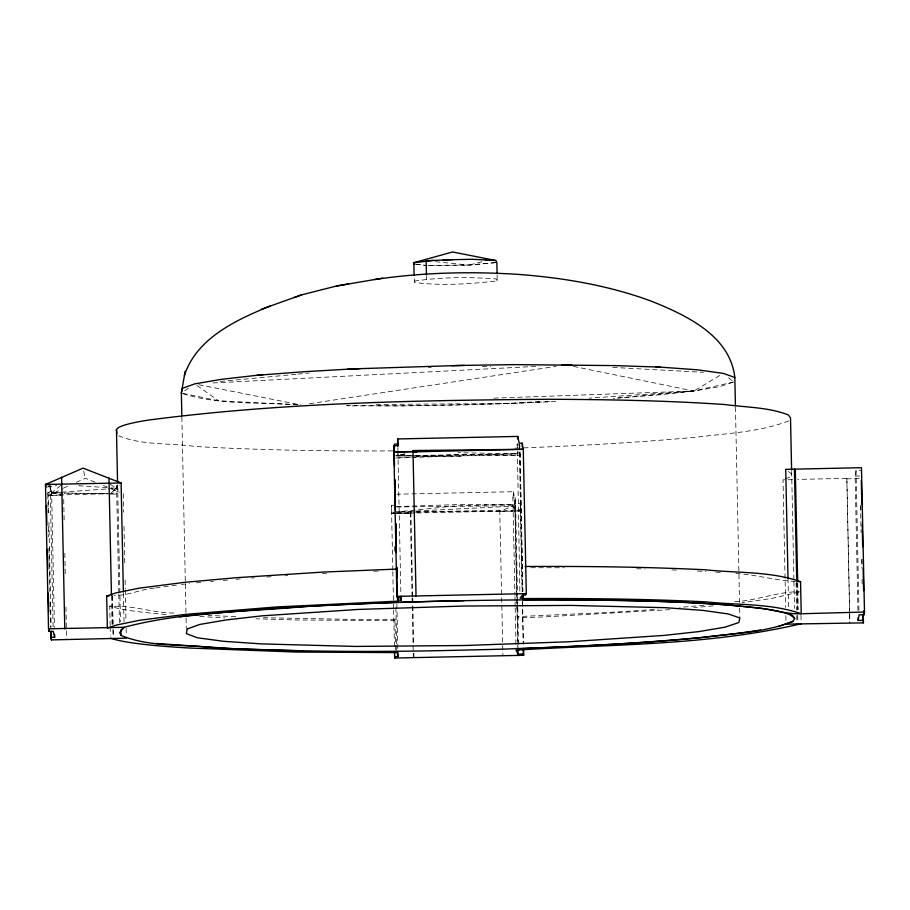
<?xml version="1.0" encoding="UTF-8"?>
<svg xmlns="http://www.w3.org/2000/svg" width="910" height="910" viewBox="0 0 910 910"><rect width="100%" height="100%" fill="white"/><g stroke="black" fill="none" stroke-linecap="round" stroke-linejoin="round"><path stroke-width="0.68" stroke-dasharray="4.55 3.41" d="M516.652 592.091L514.821 504.356L515.492 497.895L512.899 497.952L514.935 595.242M519.872 591.102L517.21 441.293M512.899 497.952L513.615 491.696L396.942 494.198M857.959 610.542L855.138 476.112L856.048 470.504L861.099 470.413M849.576 613.283L846.857 478.353L797.672 479.399M412.071 596.789L410.319 513.217L410.899 512.068L415.131 511.977M518.563 451.826L516.994 453.84L395.213 458.083L461.063 454.283L520.167 455.444L522.886 591.602M110.19 484.336L116.616 488.26L118.22 491.184L110.315 494.13L119.312 485.087M395.6 649.82L394.986 620.54L396.134 619.289L347.62 619.312L260.851 617.651M110.986 487.885L116.616 488.26L110.144 493.743L64.178 493.072L108.244 493.777M60.754 485.428L48.355 495.563L47.752 492.97L62.779 493.049L51.631 492.89L50.186 486.986L47.843 485.712M184.696 390.799L189.155 387.728M118.812 592.979L116.571 485.883L118.835 484.427M719.73 375.512L693.83 391.038L659.215 394.838L617.481 398.091M396.578 506.574L455.546 504.675L514.821 504.356L515.663 506.04L391.562 512.262L391.687 513.695L393.859 512.683M63.416 488.147L68.546 485.826M76.258 482.334L85.244 478.273L95.607 482.391M48.719 512.546L48.355 495.37L62.87 488.807M48.105 486.156L50.152 485.235L51.597 491.059L54.452 627.32M51.597 491.059L47.752 492.799L48.355 495.37M785.33 478.876L789.971 477.022L791.689 474.03L787.707 470.902M513.615 491.696L514.935 503.662L520.258 503.492L520.634 510.954L515.06 509.782L513.069 506.096L499.772 511.192L416.564 512.967M788.788 420.886C759.725 432.079 728.057 433.217 697.435 437.084C639.025 442.408 580.443 445.763 521.839 447.936M728.523 377.684L733.79 381.973L719.867 386.636L693.83 391.038L613.306 398.409M404.882 453.897L395.793 455.842M404.859 454.01L398.057 455.785L397.943 453.408L400.969 597.745M799.185 592L772.283 598.382L742.162 602.704M481.947 261.739L469.014 265.083L427.211 265.458L469.014 265.083L495.484 262.694M733.79 381.973L693.83 391.038L589.145 398.136M47.434 487.043L56.625 485.656M497.11 275.218L497.235 280.894C469.958 283.977 441.873 286.058 414.562 282.441L414.141 276.902M414.232 281.156C441.202 277.004 468.889 276.924 496.052 278.915L497.235 280.894M309.457 403.721L556.237 366.343M734.62 601.76C756.563 600.68 777.277 591.648 799.116 591.75M154.347 588.144C140.595 589.168 127.866 595.879 114.103 595.424M155.701 587.962L162.469 587.018M163.823 586.836L170.591 585.892M171.944 585.71L178.713 584.766M181.443 584.47L189.633 583.572M713.212 605.878L693.693 607.618M394.951 512.182L455.58 505.869L514.821 504.356M220.174 381.483L296.535 374.249M297.945 374.112L309.263 373.043M495.461 262.58L469.014 265.083L434.445 261.602M196.492 582.844L200.735 582.457M210.608 581.581L213.429 581.319M223.314 580.443L227.545 580.057M236.02 579.306L240.251 578.931M60.117 492.287L51.631 492.89L63.552 494.824L107.391 493.8M61.527 492.185L106.732 488.966M108.142 488.863L116.616 488.26M669.931 609.666L546.444 616.798L517.904 617.89L517.164 616.616L606.765 612.532A330.603 27.664 -1.2 0 0 658.101 609.165M251.467 578.066L254.265 577.884M266.835 577.02L271.021 576.735M284.978 575.78L287.776 575.598M539.63 401.492C476.681 405.894 413.493 405.905 350.407 405.871L347.586 405.826M213.145 382.951L539.13 366.241M322.447 573.493L326.565 573.277M549.583 401.549L509.93 403.505L400.343 405.962L346.437 405.439M60.788 494.96L48.355 495.563L63.006 495.222M555.669 401.56L509.93 403.505L373.51 404.484M373.771 571.218L379.368 571.014M493.891 398.148L693.83 391.038L573.004 366.286M515.003 448.175L520.463 447.982M394.428 513.604L415.153 513.001M795.511 581.365C774.535 580.625 753.924 573.914 732.698 573.357M392.87 570.297L391.414 505.323L394.803 505.221M111.612 494.096L119.403 493.914M846.766 478.853L860.416 478.535M855.138 476.112L859.916 476.01M416.541 511.955L499.749 510.191L499.909 511.397L520.634 510.954L520.395 509.668L499.772 511.192L396.373 512.171M391.687 513.695L395.679 513.604M397.01 513.581L410.922 513.092L397.613 512.341M110.156 625.58L109.746 606.06L112.658 606.39C133.633 605.207 153.915 613.26 175.027 613.056M395.668 513.502L391.675 513.57L391.414 505.323M396.999 513.467L410.319 513.217M428.348 367.458L431.181 367.401M482.289 366.446L490.808 366.275M396.589 506.972L515.481 505.687M415.859 456.012L520.167 455.455L520.008 451.633M792.576 479.695L783.01 479.809L785.683 607.402M520.634 510.954L499.909 511.397M516.812 444.956L519.735 444.922L519.86 447.834M392.608 450.894C326.849 451.212 261.068 450.234 195.411 446.491C169.92 442.806 142.199 445.729 118.061 435.583M394.986 620.54L295.613 619.972L255.949 618.789M530.883 567.738L564.382 567.772M396.066 455.876L414.448 456.001M461.108 456.32L398.057 455.785L519.917 453.783L520.167 455.455L516.994 453.84L457.98 452.725M636.647 568.761L645.099 568.989M671.921 569.899L678.996 570.195M235.701 616.684L208.015 615.353M182.739 393.382L218.48 400.741L299.652 404.927C260.999 401.936 219.776 405.564 182.569 393.552M199.779 616.536L224.781 617.856M612.794 367.401L703.43 372.315M697.401 570.991L705.91 571.525M715.84 572.151L722.938 572.583M78.647 485.724L109.587 487.794M415.472 264.162L425.914 265.424L415.222 264.219M198.869 384.725L301.051 404.995M103.365 485.474L107.255 487.021M111.509 489.068L119.369 492.196M196.981 385.499L218.48 400.741M513.069 506.096L513.957 507.734M116.571 485.883L118.175 489.216M83.709 471.152L85.244 478.273M522.363 566.498L522.511 567.726M860.985 505.425L861.076 509.668M862.111 559.195L862.225 564.86M860.53 505.721L861.099 532.612M861.656 559.502L861.838 567.988M862.077 579.306L862.225 586.381M856.048 470.504L859.04 613.42M846.857 478.353L849.883 622.69M849.61 614.694L849.792 623.191M801.016 615.353L801.198 623.725M797.683 583.105L798.241 609.598M797.023 582.764L797.581 609.643M797.706 615.308L797.854 622.383M796.762 581.331L797.342 609.222M796.102 582.98L796.671 610.075M796.785 615.535L796.933 622.622M791.643 471.539L793.918 580.159M793.941 581.57L794.51 608.483M788.003 578.305L788.629 608.107M785.853 615.649L786.024 624.146M735.451 407.168L739.546 602.443M739.659 608.107L739.841 616.593M519.735 444.922L522.795 591.045M519.223 444.524L519.303 448.3M519.383 452.236L522.329 591.614M522.533 601.51L523.421 643.962M520.258 503.492L522.112 591.739M522.317 601.646L523.204 644.098M515.492 497.895L517.528 595.197M517.562 596.607L517.654 600.85M517.676 602.272L517.767 606.515M517.801 607.926L518.575 649.967M514.935 503.662L517.938 647.044M516.687 593.502L516.778 597.745M516.8 599.167L516.891 603.41M516.925 604.82L517.813 647.294M514.969 596.664L515.06 600.907M515.083 602.318L515.174 606.56M515.208 607.982L516.095 650.434M499.749 510.191L502.934 655.735M426.471 276.367L426.54 279.211M410.899 512.068L412.674 596.573M412.708 597.995L413.686 644.689M413.857 653.175L413.948 657.429M412.093 598.2L413.22 651.969M413.254 653.391L413.345 657.634M397.897 447.959L398 453.18M396.874 604.16L397.829 649.444M394.61 546.648L394.724 552.302M395.884 607.493L396.658 644.382M396.68 645.702L396.771 649.967M392.801 571.696L393.552 602.841M393.484 604.24L393.666 608.506M393.609 609.905L394.53 649.535M181.863 417.155L185.333 582.718M185.356 584.129L185.958 612.43M186.072 618.095L186.277 628.002M123.305 493.766L123.692 512.216M123.987 526.367L124.818 565.986M125.114 580.136L125.296 588.634M125.318 590.044L125.978 621.416M126.126 628.389L126.274 635.362M123.419 593.354L124.01 621.735M117.618 484.791L120.484 621.735M118.835 594.389L119.438 622.69M112.442 596.016L113.045 624.522M113.159 629.97L113.329 638.467M112.283 595.618L112.885 624.123M112.999 629.583L113.113 635.282M111.464 595.936L112.135 628.014M110.178 626.979L110.36 635.339M63.711 499.453L64.189 522.101M64.837 553.223L65.315 575.871M65.964 607.004L66.578 639.161M50.186 486.986L53.178 629.902M48.924 522.454L51.119 627.172M47.786 494.392L48.173 512.785M48.469 526.935L48.674 536.843M48.913 548.161L49.834 592.023M50.039 601.931L50.573 627.399M703.953 605.173A330.603 27.664 -1.2 0 1 679.565 607.436M166.212 614.455A263.889 22.079 -1.2 0 1 109.746 606.06"/><path stroke-width="1.36" d="M397.625 597.369L397.681 600.202L401.082 600.122L400.969 597.745L397.238 597.824L396.908 596.368L393.882 451.929L394.053 445.684L397.784 445.616L397.681 438.938L517.745 436.425L519.201 443.261L522.203 443.181L523.273 449.301L526.298 593.639L525.377 595.106L522.374 595.163L520.019 598.177L522.943 598.12L523.182 599.792C591.909 599.667 660.694 600.202 729.274 605.014C750.443 607.618 772.397 608.051 792.553 615.399L794.714 618.368L792.985 621.359C764.082 632.962 732.106 633.258 701.633 637.546C620.825 644.928 539.721 648.603 458.594 650.206C377.582 652.288 296.478 651.742 215.522 647.863C184.366 644.064 150.707 647.567 121.235 635.521L119.642 632.598L124.124 627.308C183.422 611.509 245.802 612.02 306.602 606.424C388.536 601.954 470.618 599.94 552.677 599.736C620.609 600.532 688.802 600.316 756.415 607.8C771.555 609.017 786.115 614.421 801.221 613.761L864.5 612.032L861.474 467.695L785.717 469.344L788.003 578.305M517.471 438.859L517.745 436.425M786.024 624.146L863.442 622.872L862.93 620.347L858.164 620.449L859.074 614.841L864.125 614.75L864.5 612.032M413.026 451.872L412.992 450.541L523.273 449.301L413.026 451.872L417.28 451.826M526.298 593.639L396.908 596.368M181.829 415.733L181.363 393.097L182.136 388.456L194.717 383.895L221.289 379.356L257.075 375.273L303.792 371.735L353.103 368.88L458.993 365.467L514.48 364.626L615.308 365.604L660.273 367.128L697.72 369.824L723.268 373.396L734.825 377.457L735.428 405.758M184.4 375.693C196.196 338.338 236.429 319.717 270.224 306.033M181.363 393.097L185.174 371.109M50.664 631.654L50.778 637.307L54.657 637.228L53.212 631.312L49.083 631.415L48.526 628.787L45.5 484.45L83.06 468.138L121.098 482.971L123.385 591.932M294.021 297.604L301.415 294.92L336.461 286.024L348.53 283.954M261.329 309.263L301.415 294.92M778.198 626.569L792.985 621.359M397.829 596.96L397.909 601.135L275.855 606.993L185.572 614.375L139.617 620.267L116.469 625.034L107.346 628.105L106.675 596.039L115.797 592.956L138.946 588.201L184.901 582.309L236.316 577.713L323.004 572.072L397.238 569.068M374.51 279.563C422.069 272.409 470.413 271.317 518.37 274.388C563.847 277.823 609.268 285.535 652.14 301.483C686.584 315.451 730.15 335.745 734.825 377.457M336.461 286.024L382.723 278.164M760.407 630.107C680.145 642.255 598.837 645.247 517.836 648.693L518.689 650.377L516.095 650.434L518.086 654.119L523.409 653.994L523.659 655.291L394.701 658.032L394.587 656.599L397.977 656.519L397.886 652.277M179.384 616.843C273.955 606.617 369.062 602.591 464.123 600.657M796.967 624.021L801.198 623.725C708.901 645.611 612.794 644.166 518.575 649.967L517.836 648.693M257.075 375.273L262.728 374.897M347.449 369.255L360.155 368.652M433.217 260.408L413.845 262.717L414.107 275.48M443.113 259.919L472.301 259.27L495.666 260.476L496.849 262.444L497.087 273.796M451.94 365.695L464.635 365.433M126.331 638.16L51.381 639.901L50.778 637.307M397.863 446.651L397.818 444.034L394.405 444.103L394.496 448.027M46.069 487.077L45.5 484.45L121.098 482.971M106.675 596.039L109.075 595.993M48.526 628.787L124.124 627.308L120.655 630.198L121.235 635.521M353.103 368.88L355.935 368.823M393.882 451.929L413.06 451.61L393.882 452.042L394.223 453.498M798.616 581.695L800.55 581.683L801.221 613.761C771.043 603.114 737.544 605.275 706.023 601.863C645.076 598.871 584.049 598.291 523.034 598.575L522.943 594.389M561.834 364.887L571.685 364.99M525.138 566.486C585.232 566.225 645.327 566.85 705.352 569.785C736.861 573.198 770.372 571.048 800.55 581.683M452.998 259.577L426.153 260.772L426.449 274.957M45.5 484.45L48.207 484.473M656.053 367.026L660.273 367.128M302.734 650.821L234.177 648.784L156.122 643.461M495.666 260.476L452.588 251.968L413.845 262.717L414.175 264.002M788.742 613.681L794.714 618.368M397.681 600.202L398.239 602.42M397.977 656.519L396.805 651.355L395.657 652.606L296.285 652.049L189.348 648.022A263.889 22.079 -1.2 0 1 110.417 638.126M523.034 598.575L523.182 599.792M791.609 470.129L790.517 417.895L788.356 414.926C768.324 407.123 746.143 407.441 725.077 404.552C666.302 400.525 607.368 399.536 548.48 399.262C414.869 400.4 280.758 402.698 148.114 420.136A212.883 17.813 -1.2 0 0 116.457 429.736L116.889 433.729M397.681 438.938L397.818 444.034M861.304 480.321L861.815 504.379M862.225 524.183L862.703 546.83M863.146 568.056L863.624 590.692M864.034 610.508L864.125 614.75M863.271 614.386L863.442 622.872M862.816 614.682L862.93 620.347M858.107 617.617L858.164 620.449M795.306 469.446L797.649 581.228M794.407 469.06L796.75 580.853M522.203 443.181L522.283 446.969M522.886 595.288L522.943 598.12M523.546 649.626L523.659 655.291M523.33 649.751L523.409 653.994M517.995 649.877L518.086 654.119M412.992 450.541L416.041 596.198M401.026 597.301L401.082 600.122M395.156 479.923L395.395 491.241M396.077 523.785L396.316 535.103M396.999 567.647L397.204 577.554M394.053 445.684L394.485 466.227M394.781 480.378L395.406 510.1M395.702 524.251L396.294 552.552M396.589 566.702L397.215 596.414M394.496 652.356L394.701 658.032M116.457 429.736L117.549 481.97M108.984 478.114L111.452 595.47M61.596 477.25L64.792 628.935M54.6 634.395L54.657 637.228M51.21 631.415L51.381 639.901M46.456 505.471L46.865 525.286M47.365 549.333L47.786 569.148M48.287 593.206L48.674 611.6M49.026 628.582L49.083 631.415M187.176 629.015L186.402 633.656L197.254 637.751L223.519 641.3L261.671 643.905L355.446 646.43L464.396 645.52L569.023 641.766L664.255 635.396L698.869 631.597L724.906 627.195L738.829 622.531L739.864 618.015L728.307 613.954L702.759 610.383L665.312 607.687L571.093 605.423L464.032 606.026L358.142 609.438L262.114 615.831L226.328 619.915L199.756 624.453L187.176 629.015M489.705 259.725L485.474 259.805L489.705 259.725"/></g></svg>
